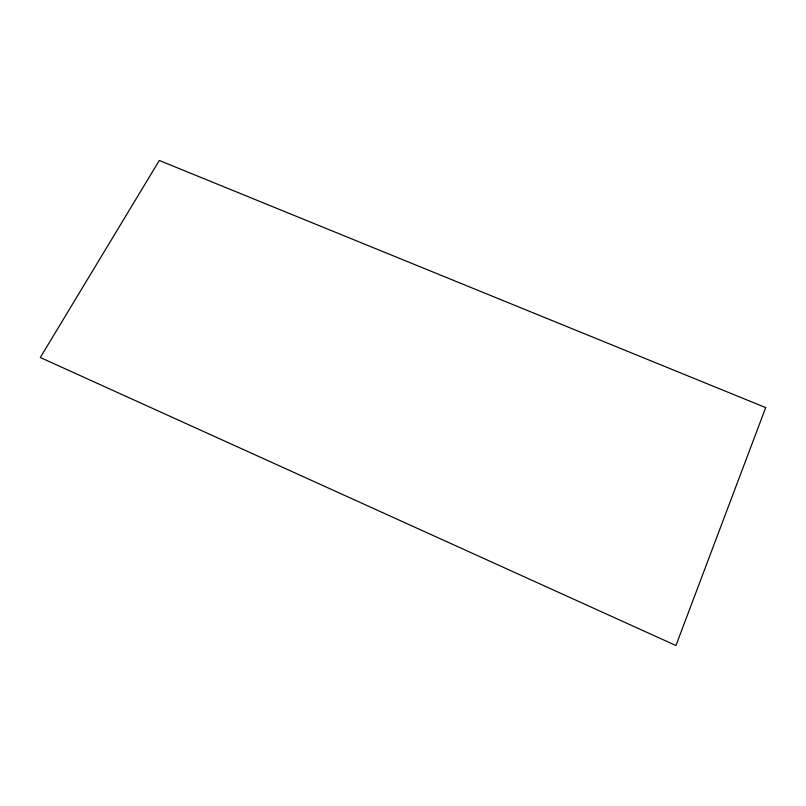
<?xml version="1.0" encoding="UTF-8"?>
<svg xmlns="http://www.w3.org/2000/svg" width="806" height="806" viewBox="0 0 806 806"><rect width="100%" height="100%" fill="white"/><g stroke="black" fill="none" stroke-linecap="round" stroke-linejoin="round"><path stroke-width="1.21" d="M765.7 407.604L675.952 645.525L40.3 357.521L159.306 160.475L765.7 407.604"/></g></svg>
